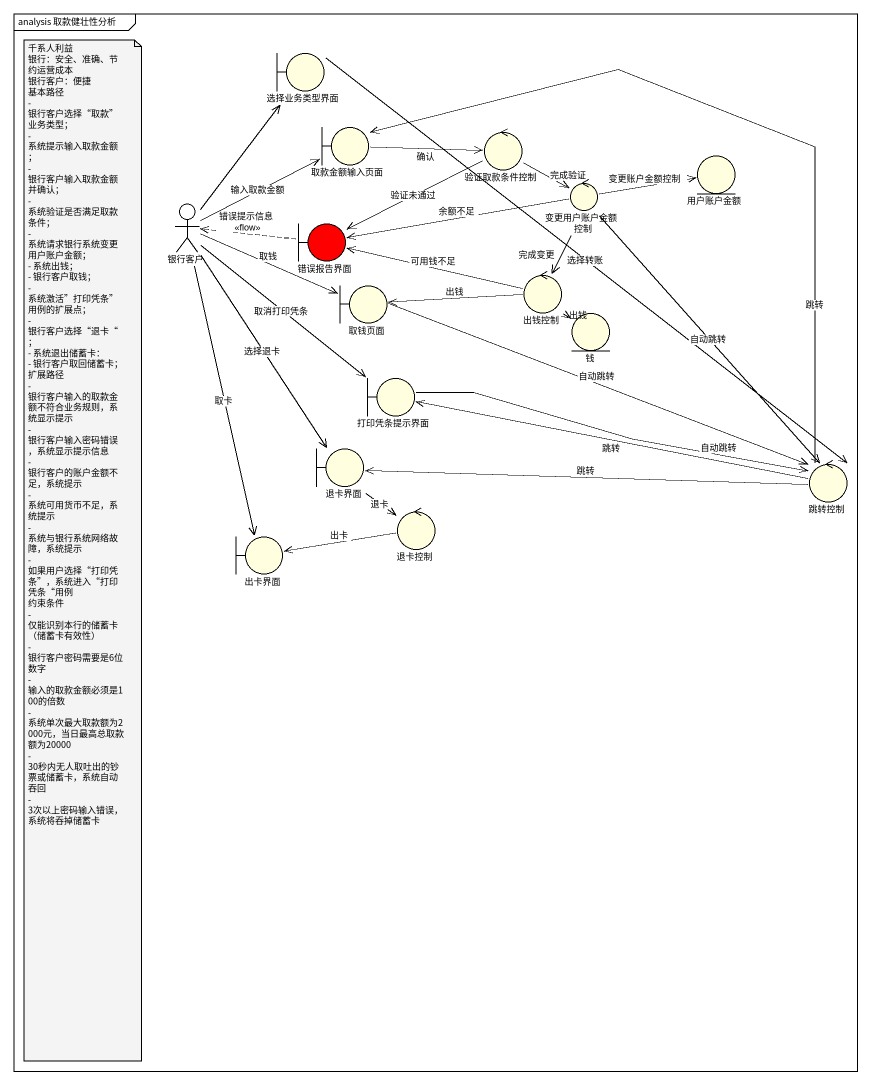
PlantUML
@startuml
mainframe analysis 取款健壮性分析
boundary 选择业务类型界面 #FFFFE0
boundary 取款金额输入页面 #FFFFE0
control 验证取款条件控制 #FFFFE0
entity 用户账户金额 #FFFFE0
actor 银行客户
control 变更用户账户金额控制 #FFFFE0
boundary 错误报告界面 #FF0000
boundary 取钱页面 #FFFFE0
control 出钱控制 #FFFFE0
entity 钱 #FFFFE0
boundary 打印凭条提示界面 #FFFFE0
boundary 退卡界面 #FFFFE0
control 跳转控制 #FFFFE0
control 退卡控制 #FFFFE0
boundary 出卡界面 #FFFFE0
选择业务类型界面 --> 跳转控制 : 选择转账
取款金额输入页面 -right-> 验证取款条件控制 : 确认
验证取款条件控制 --> 变更用户账户金额控制 : 完成验证
验证取款条件控制 -left-> 错误报告界面 : 验证未通过
银行客户 -up-> 选择业务类型界面
银行客户 -right-> 取款金额输入页面 : 输入取款金额
银行客户 -right-> 取钱页面 : 取钱
银行客户 --> 打印凭条提示界面 : 取消打印凭条
银行客户 --> 退卡界面 : 选择退卡
银行客户 --> 出卡界面 : 取卡
变更用户账户金额控制 -right-> 用户账户金额 : 变更账户金额控制
变更用户账户金额控制 -left-> 错误报告界面 : 余额不足
变更用户账户金额控制 --> 出钱控制 : 完成变更
变更用户账户金额控制 --> 跳转控制 : 自动跳转
错误报告界面 .left.> 银行客户 : 错误提示信息\n<<flow>>
取钱页面 -right-> 跳转控制 : 自动跳转
出钱控制 -left-> 错误报告界面 : 可用钱不足
出钱控制 -left-> 取钱页面 : 出钱
出钱控制 --> 钱 : 出钱
打印凭条提示界面 -right-> 跳转控制 : 自动跳转
退卡界面 --> 退卡控制 : 退卡
跳转控制 -up-> 取款金额输入页面 : 跳转
跳转控制 -left-> 打印凭条提示界面 : 跳转
跳转控制 -left-> 退卡界面 : 跳转
退卡控制 -left-> 出卡界面 : 出卡
note as N1
  千系人利益
  银行：安全、准确、节约运营成本
  银行客户：便捷
  基本路径
  - 银行客户选择“取款”业务类型；
  - 系统提示输入取款金额；
  - 银行客户输入取款金额并确认；
  - 系统验证是否满足取款条件；
  - 系统请求银行系统变更用户账户金额；
  - 系统出钱；
  - 银行客户取钱；
  - 系统激活”打印凭条”用例的扩展点；
  - 银行客户选择“退卡“；
  - 系统退出储蓄卡：
  - 银行客户取回储蓄卡；
  扩展路径
  - 银行客户输入的取款金额不符合业务规则，系统显示提示
  - 银行客户输入密码错误，系统显示提示信息
  - 银行客户的账户金额不足，系统提示
  - 系统可用货币不足，系统提示
  - 系统与银行系统网络故障，系统提示
  - 如果用户选择“打印凭条”，系统进入“打印凭条“用例
  约束条件
  - 仅能识别本行的储蓄卡（储蓄卡有效性）
  - 银行客户密码需要是6位数字
  - 输入的取款金额必须是100的倍数
  - 系统单次最大取款额为2000元，当日最高总取款额为20000
  - 30秒内无人取吐出的钞票或储蓄卡，系统自动吞回
  - 3次以上密码输入错误，系统将吞掉储蓄卡
end note
@enduml
